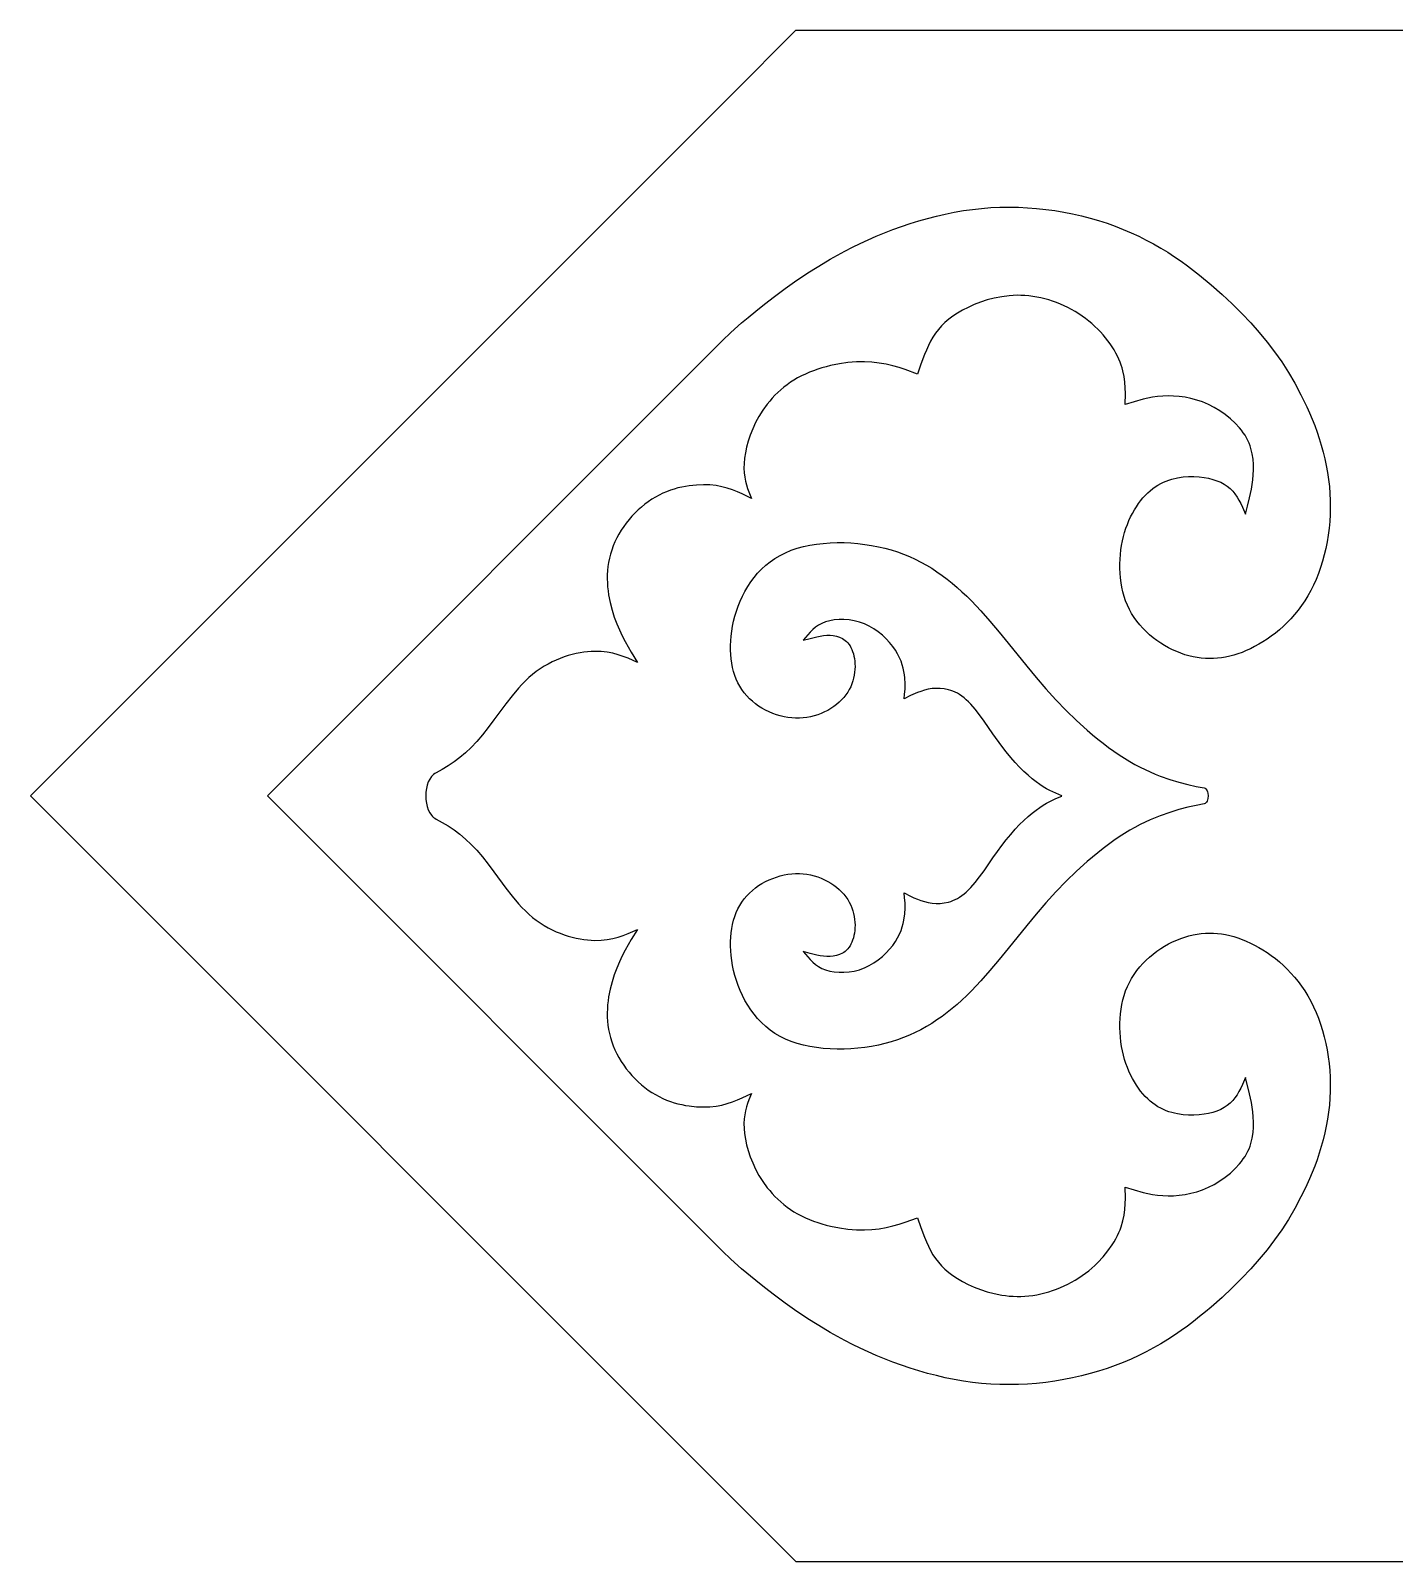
# Model space of a CAD drawing. Extents: x -205 to 205, y -43 to 43.
# Drawn here: x -204.6 to -128, y -43 to 43 of the extents above; entities that cross this region are included whole.
import ezdxf

# ---------------------------------------------------------------- set-up
doc = ezdxf.new("R2010")
doc.units = 0
doc.layers.add('LAYER_1', color=18, linetype='CONTINUOUS')

msp = doc.modelspace()

# ---------------------------------------------------------------- linework, layer by layer
at = {"layer": 'LAYER_1'}
for points in [[(-204.641, 0), (-165.237, -39.404), (-161.641, -43), (161.643, -43), (165.237, -39.406), (204.64, 0), (165.237, 39.406), (161.65, 42.993), (-161.648, 42.993), (-165.237, 39.404)], [(-181.857, -1.296), (-181.511, -1.484), (-181.173, -1.687), (-180.844, -1.908), (-180.519, -2.152), (-180.199, -2.421), (-179.881, -2.72), (-179.563, -3.053), (-179.244, -3.422), (-178.923, -3.83), (-178.599, -4.265), (-177.931, -5.173), (-177.581, -5.623), (-177.216, -6.056), (-177.027, -6.262), (-176.833, -6.46), (-176.634, -6.647), (-176.43, -6.823), (-176.22, -6.986), (-176.005, -7.137), (-175.785, -7.277), (-175.562, -7.404), (-175.337, -7.52), (-175.111, -7.625), (-174.883, -7.718), (-174.656, -7.801), (-174.43, -7.874), (-174.205, -7.936), (-173.984, -7.989), (-173.765, -8.032), (-173.552, -8.066), (-173.343, -8.09), (-173.141, -8.106), (-172.946, -8.114), (-172.578, -8.105), (-172.237, -8.068), (-171.919, -8.008), (-171.62, -7.929), (-171.337, -7.834), (-171.064, -7.727), (-170.534, -7.495), (-170.886, -8.066), (-171.06, -8.361), (-171.23, -8.667), (-171.395, -8.984), (-171.553, -9.318), (-171.702, -9.669), (-171.84, -10.041), (-171.965, -10.436), (-172.072, -10.852), (-172.156, -11.285), (-172.188, -11.507), (-172.213, -11.732), (-172.229, -11.96), (-172.236, -12.189), (-172.234, -12.419), (-172.222, -12.651), (-172.199, -12.883), (-172.164, -13.114), (-172.117, -13.345), (-172.057, -13.576), (-171.985, -13.807), (-171.9, -14.036), (-171.804, -14.261), (-171.696, -14.483), (-171.578, -14.701), (-171.449, -14.914), (-171.311, -15.122), (-171.163, -15.324), (-171.008, -15.519), (-170.844, -15.707), (-170.673, -15.888), (-170.495, -16.06), (-170.312, -16.224), (-170.122, -16.379), (-169.927, -16.523), (-169.728, -16.658), (-169.525, -16.781), (-169.319, -16.892), (-169.111, -16.993), (-168.9, -17.083), (-168.688, -17.162), (-168.476, -17.232), (-168.263, -17.292), (-168.051, -17.342), (-167.841, -17.384), (-167.633, -17.418), (-167.224, -17.46), (-166.832, -17.474), (-166.461, -17.461), (-166.116, -17.423), (-165.792, -17.362), (-165.487, -17.282), (-165.197, -17.185), (-164.92, -17.076), (-164.653, -16.958), (-164.134, -16.708), (-164.282, -17.078), (-164.351, -17.271), (-164.413, -17.472), (-164.466, -17.684), (-164.508, -17.907), (-164.538, -18.146), (-164.552, -18.4), (-164.543, -18.674), (-164.516, -18.965), (-164.469, -19.273), (-164.401, -19.593), (-164.311, -19.925), (-164.198, -20.266), (-164.061, -20.613), (-163.899, -20.963), (-163.709, -21.315), (-163.49, -21.664), (-163.241, -22.006), (-163.106, -22.174), (-162.963, -22.338), (-162.812, -22.499), (-162.654, -22.655), (-162.488, -22.807), (-162.314, -22.953), (-162.131, -23.093), (-161.941, -23.228), (-161.743, -23.355), (-161.537, -23.475), (-161.323, -23.587), (-161.102, -23.693), (-160.875, -23.79), (-160.642, -23.881), (-160.406, -23.964), (-160.166, -24.039), (-159.923, -24.107), (-159.679, -24.167), (-159.191, -24.265), (-158.707, -24.333), (-158.235, -24.372), (-157.784, -24.38), (-157.356, -24.359), (-156.95, -24.313), (-156.564, -24.244), (-156.193, -24.156), (-155.834, -24.054), (-155.486, -23.94), (-154.803, -23.694), (-154.613, -24.244), (-154.411, -24.782), (-154.302, -25.043), (-154.187, -25.295), (-154.064, -25.539), (-153.93, -25.772), (-153.786, -25.992), (-153.627, -26.2), (-153.452, -26.398), (-153.259, -26.588), (-153.047, -26.769), (-152.813, -26.944), (-152.555, -27.114), (-152.273, -27.28), (-151.959, -27.439), (-151.62, -27.591), (-151.259, -27.73), (-150.878, -27.854), (-150.481, -27.958), (-150.068, -28.039), (-149.857, -28.07), (-149.642, -28.093), (-149.426, -28.109), (-149.207, -28.117), (-148.986, -28.115), (-148.764, -28.105), (-148.541, -28.085), (-148.317, -28.056), (-148.093, -28.018), (-147.869, -27.972), (-147.645, -27.918), (-147.423, -27.855), (-147.203, -27.784), (-146.984, -27.705), (-146.768, -27.619), (-146.555, -27.525), (-146.345, -27.424), (-146.139, -27.316), (-145.937, -27.201), (-145.74, -27.079), (-145.547, -26.949), (-145.361, -26.813), (-145.179, -26.672), (-145.004, -26.524), (-144.835, -26.372), (-144.673, -26.216), (-144.369, -25.893), (-144.096, -25.558), (-143.854, -25.217), (-143.746, -25.045), (-143.647, -24.874), (-143.557, -24.702), (-143.477, -24.532), (-143.407, -24.366), (-143.346, -24.201), (-143.251, -23.874), (-143.185, -23.552), (-143.145, -23.233), (-143.124, -22.917), (-143.118, -22.604), (-143.126, -21.985), (-142.625, -22.136), (-142.115, -22.276), (-141.853, -22.337), (-141.583, -22.388), (-141.304, -22.428), (-141.014, -22.454), (-140.714, -22.465), (-140.404, -22.459), (-140.087, -22.434), (-139.765, -22.389), (-139.438, -22.324), (-139.109, -22.235), (-138.78, -22.123), (-138.452, -21.985), (-138.127, -21.82), (-137.811, -21.63), (-137.505, -21.418), (-137.216, -21.185), (-136.948, -20.935), (-136.704, -20.671), (-136.592, -20.534), (-136.489, -20.394), (-136.393, -20.253), (-136.307, -20.109), (-136.233, -19.963), (-136.168, -19.816), (-136.112, -19.668), (-136.064, -19.518), (-135.99, -19.217), (-135.944, -18.915), (-135.92, -18.615), (-135.917, -18.319), (-135.93, -18.029), (-135.956, -17.747), (-135.991, -17.482), (-136.033, -17.227), (-136.134, -16.739), (-136.374, -15.82), (-136.543, -16.219), (-136.634, -16.414), (-136.732, -16.603), (-136.839, -16.784), (-136.956, -16.955), (-137.085, -17.115), (-137.228, -17.26), (-137.388, -17.391), (-137.565, -17.508), (-137.759, -17.611), (-137.969, -17.7), (-138.195, -17.775), (-138.438, -17.835), (-138.697, -17.881), (-138.971, -17.913), (-139.261, -17.931), (-139.564, -17.931), (-139.875, -17.909), (-140.19, -17.864), (-140.349, -17.83), (-140.508, -17.789), (-140.666, -17.74), (-140.823, -17.683), (-140.979, -17.617), (-141.133, -17.542), (-141.285, -17.457), (-141.434, -17.361), (-141.58, -17.256), (-141.724, -17.14), (-141.863, -17.013), (-141.999, -16.877), (-142.131, -16.731), (-142.259, -16.576), (-142.382, -16.412), (-142.5, -16.239), (-142.612, -16.057), (-142.719, -15.867), (-142.82, -15.668), (-142.915, -15.462), (-143.004, -15.248), (-143.085, -15.027), (-143.159, -14.799), (-143.226, -14.564), (-143.281, -14.319), (-143.329, -14.068), (-143.368, -13.813), (-143.397, -13.555), (-143.417, -13.293), (-143.428, -13.03), (-143.428, -12.765), (-143.417, -12.5), (-143.395, -12.236), (-143.361, -11.973), (-143.315, -11.713), (-143.257, -11.456), (-143.186, -11.202), (-143.101, -10.954), (-143.003, -10.711), (-142.891, -10.475), (-142.764, -10.247), (-142.624, -10.026), (-142.472, -9.813), (-142.307, -9.608), (-142.132, -9.413), (-141.947, -9.226), (-141.754, -9.049), (-141.552, -8.882), (-141.344, -8.724), (-141.13, -8.577), (-140.911, -8.441), (-140.688, -8.315), (-140.461, -8.201), (-140.233, -8.098), (-140.004, -8.007), (-139.774, -7.929), (-139.542, -7.862), (-139.311, -7.808), (-139.081, -7.765), (-138.852, -7.734), (-138.623, -7.714), (-138.395, -7.706), (-138.166, -7.71), (-137.938, -7.726), (-137.71, -7.753), (-137.481, -7.791), (-137.251, -7.841), (-137.021, -7.903), (-136.79, -7.976), (-136.558, -8.06), (-136.325, -8.156), (-136.09, -8.264), (-135.854, -8.382), (-135.618, -8.512), (-135.383, -8.652), (-135.149, -8.803), (-134.917, -8.966), (-134.687, -9.139), (-134.461, -9.324), (-134.239, -9.521), (-134.022, -9.73), (-133.809, -9.95), (-133.604, -10.182), (-133.404, -10.427), (-133.213, -10.684), (-133.029, -10.953), (-132.855, -11.235), (-132.689, -11.53), (-132.537, -11.838), (-132.396, -12.158), (-132.265, -12.488), (-132.145, -12.828), (-132.037, -13.178), (-131.939, -13.536), (-131.854, -13.901), (-131.78, -14.272), (-131.719, -14.65), (-131.67, -15.032), (-131.634, -15.418), (-131.61, -15.807), (-131.6, -16.199), (-131.603, -16.592), (-131.62, -16.985), (-131.65, -17.378), (-131.695, -17.77), (-131.753, -18.16), (-131.824, -18.547), (-131.907, -18.931), (-132.001, -19.313), (-132.106, -19.69), (-132.221, -20.064), (-132.345, -20.433), (-132.478, -20.797), (-132.619, -21.156), (-132.767, -21.509), (-132.922, -21.856), (-133.083, -22.197), (-133.249, -22.53), (-133.594, -23.174), (-133.954, -23.788), (-134.332, -24.375), (-134.73, -24.941), (-135.152, -25.491), (-135.598, -26.029), (-136.072, -26.562), (-136.576, -27.094), (-137.112, -27.63), (-137.684, -28.168), (-138.293, -28.711), (-138.613, -28.981), (-138.942, -29.249), (-139.282, -29.515), (-139.631, -29.777), (-139.99, -30.035), (-140.359, -30.287), (-140.739, -30.532), (-141.129, -30.771), (-141.529, -31.001), (-141.939, -31.222), (-142.36, -31.433), (-142.792, -31.633), (-143.234, -31.822), (-143.686, -31.999), (-144.148, -32.164), (-144.62, -32.315), (-145.099, -32.454), (-145.586, -32.58), (-146.079, -32.692), (-146.579, -32.79), (-147.083, -32.874), (-147.591, -32.944), (-148.103, -32.999), (-148.617, -33.039), (-149.132, -33.063), (-149.649, -33.072), (-150.166, -33.065), (-150.682, -33.042), (-151.197, -33.002), (-151.71, -32.945), (-152.222, -32.872), (-152.73, -32.785), (-153.237, -32.683), (-153.739, -32.567), (-154.238, -32.439), (-154.731, -32.298), (-155.22, -32.146), (-155.704, -31.982), (-156.181, -31.809), (-156.651, -31.626), (-157.114, -31.434), (-157.569, -31.235), (-158.017, -31.027), (-158.455, -30.814), (-158.883, -30.594), (-159.302, -30.368), (-159.709, -30.138), (-160.106, -29.904), (-160.865, -29.431), (-161.577, -28.958), (-162.237, -28.492), (-162.843, -28.043), (-163.393, -27.619), (-163.883, -27.229), (-164.682, -26.565), (-165.288, -26.029), (-165.765, -25.577), (-166.177, -25.167), (-191.322, 0.004), (-166.177, 25.174), (-165.765, 25.584), (-165.288, 26.036), (-164.682, 26.572), (-164.31, 26.885), (-163.883, 27.236), (-163.393, 27.626), (-162.843, 28.05), (-162.237, 28.499), (-161.577, 28.965), (-160.865, 29.439), (-160.106, 29.911), (-159.709, 30.145), (-159.302, 30.375), (-158.883, 30.601), (-158.455, 30.821), (-158.017, 31.034), (-157.569, 31.242), (-157.114, 31.441), (-156.651, 31.633), (-156.181, 31.816), (-155.704, 31.989), (-155.22, 32.153), (-154.731, 32.305), (-154.238, 32.446), (-153.739, 32.574), (-153.237, 32.69), (-152.73, 32.792), (-152.222, 32.879), (-151.71, 32.952), (-151.197, 33.009), (-150.682, 33.049), (-150.166, 33.072), (-149.649, 33.079), (-149.132, 33.07), (-148.617, 33.046), (-148.103, 33.006), (-147.591, 32.951), (-147.083, 32.881), (-146.579, 32.797), (-146.079, 32.699), (-145.586, 32.587), (-145.099, 32.461), (-144.62, 32.322), (-144.148, 32.171), (-143.686, 32.006), (-143.234, 31.829), (-142.792, 31.64), (-142.36, 31.44), (-141.939, 31.229), (-141.529, 31.008), (-141.129, 30.778), (-140.739, 30.539), (-140.359, 30.294), (-139.99, 30.042), (-139.631, 29.784), (-139.282, 29.522), (-138.942, 29.256), (-138.293, 28.718), (-137.684, 28.175), (-137.112, 27.637), (-136.576, 27.101), (-136.072, 26.569), (-135.598, 26.036), (-135.152, 25.498), (-134.73, 24.948), (-134.332, 24.382), (-133.954, 23.795), (-133.594, 23.182), (-133.249, 22.537), (-133.083, 22.204), (-132.922, 21.863), (-132.767, 21.516), (-132.619, 21.163), (-132.478, 20.804), (-132.345, 20.44), (-132.221, 20.071), (-132.106, 19.697), (-132.001, 19.32), (-131.907, 18.938), (-131.824, 18.554), (-131.753, 18.167), (-131.695, 17.777), (-131.65, 17.385), (-131.62, 16.992), (-131.603, 16.599), (-131.6, 16.206), (-131.61, 15.814), (-131.634, 15.425), (-131.67, 15.039), (-131.719, 14.657), (-131.78, 14.279), (-131.854, 13.908), (-131.939, 13.543), (-132.037, 13.185), (-132.145, 12.835), (-132.265, 12.495), (-132.396, 12.165), (-132.537, 11.845), (-132.689, 11.537), (-132.855, 11.242), (-133.029, 10.96), (-133.213, 10.691), (-133.404, 10.434), (-133.604, 10.189), (-133.809, 9.957), (-134.022, 9.737), (-134.239, 9.528), (-134.461, 9.331), (-134.687, 9.146), (-134.917, 8.973), (-135.149, 8.81), (-135.383, 8.659), (-135.618, 8.519), (-135.854, 8.389), (-136.09, 8.271), (-136.325, 8.163), (-136.558, 8.067), (-136.79, 7.983), (-137.021, 7.91), (-137.251, 7.848), (-137.481, 7.798), (-137.71, 7.76), (-137.938, 7.733), (-138.166, 7.717), (-138.395, 7.713), (-138.623, 7.721), (-138.852, 7.741), (-139.081, 7.772), (-139.311, 7.815), (-139.542, 7.869), (-139.774, 7.936), (-140.004, 8.014), (-140.233, 8.105), (-140.461, 8.208), (-140.688, 8.322), (-140.911, 8.448), (-141.13, 8.584), (-141.344, 8.731), (-141.552, 8.889), (-141.754, 9.056), (-141.947, 9.233), (-142.132, 9.42), (-142.307, 9.616), (-142.472, 9.82), (-142.624, 10.033), (-142.764, 10.254), (-142.891, 10.482), (-143.003, 10.718), (-143.101, 10.961), (-143.186, 11.209), (-143.257, 11.463), (-143.315, 11.72), (-143.361, 11.98), (-143.395, 12.243), (-143.417, 12.507), (-143.428, 12.772), (-143.428, 13.037), (-143.417, 13.3), (-143.397, 13.562), (-143.368, 13.82), (-143.329, 14.075), (-143.281, 14.326), (-143.226, 14.571), (-143.159, 14.806), (-143.085, 15.034), (-143.004, 15.255), (-142.915, 15.469), (-142.82, 15.675), (-142.719, 15.874), (-142.612, 16.064), (-142.5, 16.246), (-142.382, 16.419), (-142.259, 16.583), (-142.131, 16.739), (-141.999, 16.884), (-141.863, 17.02), (-141.724, 17.147), (-141.58, 17.263), (-141.434, 17.369), (-141.285, 17.464), (-141.133, 17.549), (-140.979, 17.624), (-140.823, 17.69), (-140.666, 17.748), (-140.508, 17.796), (-140.19, 17.871), (-139.875, 17.917), (-139.564, 17.938), (-139.261, 17.938), (-138.971, 17.92), (-138.697, 17.888), (-138.438, 17.842), (-138.195, 17.782), (-137.969, 17.707), (-137.759, 17.618), (-137.565, 17.515), (-137.388, 17.398), (-137.228, 17.267), (-137.085, 17.122), (-136.956, 16.962), (-136.839, 16.791), (-136.732, 16.61), (-136.634, 16.421), (-136.543, 16.226), (-136.374, 15.827), (-136.25, 16.281), (-136.134, 16.746), (-136.033, 17.234), (-135.991, 17.489), (-135.956, 17.754), (-135.93, 18.036), (-135.917, 18.326), (-135.92, 18.622), (-135.944, 18.922), (-135.99, 19.224), (-136.064, 19.525), (-136.112, 19.675), (-136.168, 19.823), (-136.233, 19.971), (-136.307, 20.116), (-136.393, 20.26), (-136.489, 20.401), (-136.592, 20.541), (-136.704, 20.678), (-136.948, 20.942), (-137.216, 21.192), (-137.505, 21.425), (-137.811, 21.637), (-138.127, 21.828), (-138.452, 21.992), (-138.78, 22.13), (-139.109, 22.242), (-139.438, 22.331), (-139.765, 22.397), (-140.087, 22.441), (-140.404, 22.466), (-140.714, 22.472), (-141.014, 22.461), (-141.304, 22.435), (-141.583, 22.395), (-141.853, 22.344), (-142.115, 22.283), (-142.625, 22.143), (-143.126, 21.992), (-143.118, 22.611), (-143.124, 22.924), (-143.145, 23.24), (-143.185, 23.559), (-143.251, 23.881), (-143.294, 24.044), (-143.346, 24.208), (-143.407, 24.373), (-143.477, 24.539), (-143.557, 24.709), (-143.647, 24.881), (-143.746, 25.052), (-143.854, 25.224), (-143.971, 25.395), (-144.096, 25.565), (-144.369, 25.9), (-144.518, 26.063), (-144.673, 26.223), (-144.835, 26.379), (-145.004, 26.531), (-145.179, 26.679), (-145.361, 26.82), (-145.547, 26.956), (-145.74, 27.086), (-145.937, 27.208), (-146.139, 27.323), (-146.345, 27.431), (-146.555, 27.532), (-146.768, 27.626), (-146.984, 27.713), (-147.203, 27.791), (-147.423, 27.862), (-147.645, 27.925), (-147.869, 27.979), (-148.093, 28.025), (-148.317, 28.063), (-148.541, 28.092), (-148.764, 28.112), (-148.986, 28.122), (-149.207, 28.124), (-149.426, 28.116), (-149.642, 28.101), (-150.068, 28.046), (-150.481, 27.965), (-150.878, 27.861), (-151.259, 27.737), (-151.62, 27.598), (-151.959, 27.446), (-152.273, 27.287), (-152.555, 27.121), (-152.813, 26.951), (-153.047, 26.776), (-153.259, 26.595), (-153.452, 26.405), (-153.627, 26.207), (-153.786, 25.999), (-153.93, 25.779), (-154.064, 25.546), (-154.187, 25.302), (-154.302, 25.05), (-154.411, 24.789), (-154.613, 24.251), (-154.803, 23.701), (-155.486, 23.947), (-155.834, 24.061), (-156.193, 24.163), (-156.564, 24.251), (-156.95, 24.32), (-157.356, 24.366), (-157.784, 24.387), (-158.235, 24.379), (-158.707, 24.34), (-159.191, 24.272), (-159.679, 24.174), (-159.923, 24.114), (-160.166, 24.046), (-160.406, 23.971), (-160.642, 23.888), (-160.875, 23.798), (-161.102, 23.7), (-161.323, 23.594), (-161.537, 23.482), (-161.743, 23.362), (-161.941, 23.235), (-162.131, 23.1), (-162.314, 22.96), (-162.488, 22.814), (-162.654, 22.662), (-162.812, 22.506), (-162.963, 22.345), (-163.106, 22.181), (-163.241, 22.013), (-163.49, 21.671), (-163.709, 21.322), (-163.899, 20.97), (-164.061, 20.62), (-164.198, 20.273), (-164.311, 19.932), (-164.401, 19.601), (-164.469, 19.28), (-164.516, 18.972), (-164.543, 18.681), (-164.552, 18.407), (-164.538, 18.153), (-164.508, 17.914), (-164.466, 17.691), (-164.413, 17.479), (-164.351, 17.278), (-164.282, 17.085), (-164.134, 16.715), (-164.653, 16.965), (-164.92, 17.083), (-165.197, 17.192), (-165.487, 17.289), (-165.792, 17.369), (-166.116, 17.43), (-166.461, 17.468), (-166.832, 17.481), (-167.224, 17.467), (-167.633, 17.425), (-167.841, 17.391), (-168.051, 17.349), (-168.263, 17.299), (-168.476, 17.239), (-168.688, 17.169), (-168.9, 17.09), (-169.111, 17), (-169.319, 16.899), (-169.525, 16.788), (-169.728, 16.665), (-169.927, 16.53), (-170.122, 16.386), (-170.312, 16.231), (-170.495, 16.067), (-170.673, 15.895), (-170.844, 15.714), (-171.008, 15.526), (-171.163, 15.331), (-171.311, 15.129), (-171.449, 14.921), (-171.578, 14.708), (-171.696, 14.491), (-171.804, 14.268), (-171.9, 14.043), (-171.985, 13.814), (-172.057, 13.583), (-172.117, 13.353), (-172.164, 13.121), (-172.199, 12.89), (-172.222, 12.658), (-172.234, 12.426), (-172.236, 12.196), (-172.229, 11.967), (-172.213, 11.739), (-172.188, 11.514), (-172.156, 11.292), (-172.072, 10.859), (-171.965, 10.443), (-171.84, 10.048), (-171.702, 9.676), (-171.553, 9.325), (-171.395, 8.992), (-171.23, 8.674), (-170.886, 8.073), (-170.534, 7.502), (-171.064, 7.734), (-171.337, 7.841), (-171.62, 7.936), (-171.919, 8.015), (-172.237, 8.075), (-172.578, 8.112), (-172.758, 8.12), (-172.946, 8.121), (-173.141, 8.113), (-173.343, 8.098), (-173.552, 8.073), (-173.765, 8.039), (-173.984, 7.996), (-174.205, 7.944), (-174.43, 7.881), (-174.656, 7.808), (-174.883, 7.725), (-175.111, 7.632), (-175.337, 7.527), (-175.562, 7.411), (-175.785, 7.284), (-176.005, 7.144), (-176.22, 6.993), (-176.43, 6.83), (-176.634, 6.654), (-176.833, 6.467), (-177.027, 6.269), (-177.216, 6.063), (-177.581, 5.63), (-177.931, 5.18), (-178.599, 4.272), (-178.923, 3.837), (-179.244, 3.429), (-179.563, 3.06), (-179.881, 2.727), (-180.199, 2.428), (-180.519, 2.159), (-180.844, 1.915), (-181.173, 1.694), (-181.511, 1.491), (-181.857, 1.304), (-181.927, 1.262), (-181.992, 1.213), (-182.053, 1.157), (-182.11, 1.094), (-182.209, 0.95), (-182.29, 0.785), (-182.353, 0.604), (-182.398, 0.411), (-182.425, 0.209), (-182.434, 0.004), (-182.425, -0.202), (-182.398, -0.404), (-182.353, -0.597), (-182.29, -0.778), (-182.209, -0.943), (-182.11, -1.087), (-182.053, -1.15), (-181.992, -1.206), (-181.927, -1.255)], [(-138.687, -0.442), (-139.134, -0.531), (-139.607, -0.637), (-140.104, -0.766), (-140.623, -0.923), (-141.162, -1.112), (-141.438, -1.221), (-141.718, -1.34), (-142.002, -1.47), (-142.29, -1.612), (-142.581, -1.765), (-142.875, -1.931), (-143.171, -2.11), (-143.468, -2.302), (-143.767, -2.507), (-144.067, -2.723), (-144.367, -2.949), (-144.667, -3.187), (-144.967, -3.434), (-145.265, -3.69), (-145.859, -4.228), (-146.445, -4.797), (-147.021, -5.39), (-147.582, -6.004), (-148.128, -6.638), (-148.661, -7.282), (-149.702, -8.568), (-150.216, -9.197), (-150.73, -9.807), (-151.246, -10.392), (-151.507, -10.672), (-151.77, -10.944), (-152.035, -11.209), (-152.303, -11.465), (-152.574, -11.71), (-152.85, -11.945), (-153.129, -12.17), (-153.414, -12.384), (-153.703, -12.587), (-153.999, -12.779), (-154.3, -12.961), (-154.609, -13.131), (-154.925, -13.29), (-155.248, -13.437), (-155.58, -13.573), (-155.92, -13.697), (-156.27, -13.81), (-156.629, -13.91), (-156.998, -13.995), (-157.375, -14.067), (-157.758, -14.126), (-158.146, -14.172), (-158.537, -14.204), (-158.929, -14.221), (-159.32, -14.224), (-159.709, -14.212), (-160.094, -14.183), (-160.473, -14.139), (-160.844, -14.078), (-161.206, -14), (-161.557, -13.905), (-161.895, -13.791), (-162.218, -13.659), (-162.525, -13.509), (-162.811, -13.34), (-163.08, -13.153), (-163.331, -12.951), (-163.566, -12.735), (-163.784, -12.505), (-163.985, -12.264), (-164.171, -12.013), (-164.341, -11.753), (-164.496, -11.486), (-164.637, -11.212), (-164.763, -10.934), (-164.875, -10.653), (-164.973, -10.369), (-165.058, -10.086), (-165.13, -9.803), (-165.189, -9.522), (-165.237, -9.244), (-165.272, -8.972), (-165.296, -8.704), (-165.308, -8.441), (-165.309, -8.183), (-165.297, -7.931), (-165.274, -7.686), (-165.239, -7.446), (-165.192, -7.213), (-165.134, -6.986), (-165.064, -6.767), (-164.982, -6.555), (-164.888, -6.35), (-164.783, -6.153), (-164.665, -5.964), (-164.536, -5.784), (-164.395, -5.616), (-164.243, -5.457), (-164.08, -5.308), (-163.908, -5.168), (-163.728, -5.039), (-163.539, -4.92), (-163.344, -4.812), (-163.143, -4.715), (-162.938, -4.629), (-162.728, -4.554), (-162.515, -4.491), (-162.3, -4.44), (-162.083, -4.402), (-161.866, -4.375), (-161.65, -4.362), (-161.435, -4.362), (-161.223, -4.375), (-161.013, -4.401), (-160.807, -4.44), (-160.605, -4.49), (-160.407, -4.552), (-160.214, -4.625), (-160.028, -4.709), (-159.847, -4.801), (-159.675, -4.903), (-159.51, -5.013), (-159.353, -5.132), (-159.206, -5.257), (-159.069, -5.389), (-158.942, -5.527), (-158.827, -5.67), (-158.723, -5.819), (-158.632, -5.972), (-158.554, -6.128), (-158.487, -6.288), (-158.432, -6.45), (-158.388, -6.612), (-158.354, -6.775), (-158.33, -6.938), (-158.316, -7.098), (-158.311, -7.256), (-158.314, -7.411), (-158.326, -7.561), (-158.345, -7.706), (-158.371, -7.845), (-158.404, -7.977), (-158.443, -8.101), (-158.487, -8.215), (-158.537, -8.323), (-158.592, -8.422), (-158.652, -8.512), (-158.716, -8.593), (-158.785, -8.665), (-158.857, -8.73), (-158.932, -8.787), (-159.011, -8.837), (-159.176, -8.916), (-159.35, -8.971), (-159.529, -9.004), (-159.711, -9.018), (-159.894, -9.017), (-160.08, -9.002), (-160.268, -8.975), (-160.458, -8.939), (-160.839, -8.845), (-161.218, -8.735), (-160.964, -9.045), (-160.829, -9.193), (-160.685, -9.334), (-160.529, -9.465), (-160.359, -9.583), (-160.171, -9.686), (-159.963, -9.771), (-159.731, -9.838), (-159.479, -9.884), (-159.21, -9.908), (-158.93, -9.909), (-158.643, -9.886), (-158.353, -9.836), (-158.065, -9.76), (-157.923, -9.712), (-157.784, -9.655), (-157.512, -9.529), (-157.253, -9.378), (-157.006, -9.206), (-156.775, -9.018), (-156.561, -8.818), (-156.366, -8.609), (-156.193, -8.395), (-156.042, -8.18), (-155.915, -7.968), (-155.81, -7.76), (-155.723, -7.556), (-155.654, -7.357), (-155.6, -7.164), (-155.558, -6.976), (-155.505, -6.622), (-155.492, -6.298), (-155.499, -5.999), (-155.522, -5.718), (-155.556, -5.449), (-155.188, -5.633), (-154.999, -5.719), (-154.806, -5.798), (-154.609, -5.869), (-154.406, -5.931), (-154.197, -5.982), (-153.981, -6.02), (-153.758, -6.037), (-153.527, -6.036), (-153.291, -6.012), (-153.05, -5.961), (-152.928, -5.924), (-152.805, -5.879), (-152.681, -5.824), (-152.557, -5.76), (-152.432, -5.686), (-152.307, -5.602), (-152.181, -5.506), (-152.056, -5.399), (-151.93, -5.28), (-151.805, -5.15), (-151.555, -4.861), (-151.306, -4.541), (-151.058, -4.199), (-150.561, -3.484), (-150.311, -3.128), (-150.061, -2.785), (-149.81, -2.462), (-149.558, -2.159), (-149.308, -1.875), (-149.06, -1.613), (-148.818, -1.373), (-148.582, -1.156), (-148.354, -0.962), (-148.136, -0.793), (-147.928, -0.641), (-147.731, -0.512), (-147.544, -0.401), (-147.364, -0.305), (-147.022, -0.145), (-146.693, -0.006), (-146.706, 0.004), (-146.693, 0.013), (-147.022, 0.153), (-147.364, 0.312), (-147.544, 0.408), (-147.731, 0.519), (-147.928, 0.649), (-148.136, 0.8), (-148.354, 0.969), (-148.582, 1.163), (-148.818, 1.38), (-149.06, 1.62), (-149.308, 1.882), (-149.558, 2.166), (-149.81, 2.469), (-150.061, 2.792), (-150.561, 3.491), (-151.058, 4.206), (-151.306, 4.548), (-151.555, 4.868), (-151.805, 5.157), (-151.93, 5.287), (-152.056, 5.406), (-152.181, 5.513), (-152.307, 5.609), (-152.432, 5.693), (-152.557, 5.767), (-152.681, 5.831), (-152.805, 5.886), (-152.928, 5.931), (-153.05, 5.968), (-153.291, 6.019), (-153.527, 6.043), (-153.758, 6.044), (-153.981, 6.027), (-154.197, 5.989), (-154.406, 5.938), (-154.609, 5.876), (-154.806, 5.805), (-155.188, 5.64), (-155.556, 5.456), (-155.522, 5.725), (-155.499, 6.006), (-155.492, 6.305), (-155.505, 6.629), (-155.527, 6.803), (-155.558, 6.983), (-155.6, 7.171), (-155.654, 7.364), (-155.723, 7.563), (-155.81, 7.767), (-155.915, 7.975), (-156.042, 8.187), (-156.193, 8.402), (-156.366, 8.616), (-156.561, 8.825), (-156.775, 9.025), (-157.006, 9.213), (-157.253, 9.385), (-157.512, 9.536), (-157.784, 9.663), (-158.065, 9.767), (-158.353, 9.844), (-158.643, 9.893), (-158.93, 9.916), (-159.21, 9.915), (-159.479, 9.891), (-159.731, 9.845), (-159.963, 9.778), (-160.171, 9.693), (-160.359, 9.59), (-160.529, 9.472), (-160.685, 9.341), (-160.829, 9.2), (-160.964, 9.052), (-161.218, 8.742), (-160.839, 8.852), (-160.458, 8.946), (-160.268, 8.982), (-160.08, 9.009), (-159.894, 9.024), (-159.711, 9.025), (-159.529, 9.011), (-159.35, 8.978), (-159.176, 8.923), (-159.011, 8.844), (-158.932, 8.794), (-158.857, 8.737), (-158.785, 8.672), (-158.716, 8.6), (-158.652, 8.519), (-158.592, 8.429), (-158.537, 8.33), (-158.487, 8.222), (-158.443, 8.108), (-158.404, 7.984), (-158.371, 7.852), (-158.345, 7.713), (-158.326, 7.568), (-158.314, 7.418), (-158.311, 7.264), (-158.316, 7.105), (-158.33, 6.945), (-158.354, 6.782), (-158.388, 6.619), (-158.432, 6.457), (-158.487, 6.295), (-158.554, 6.135), (-158.632, 5.979), (-158.723, 5.826), (-158.827, 5.677), (-158.942, 5.534), (-159.069, 5.396), (-159.206, 5.264), (-159.353, 5.139), (-159.51, 5.02), (-159.675, 4.91), (-159.847, 4.808), (-160.028, 4.716), (-160.214, 4.632), (-160.407, 4.56), (-160.605, 4.497), (-160.807, 4.447), (-161.013, 4.408), (-161.223, 4.382), (-161.435, 4.369), (-161.65, 4.369), (-161.866, 4.383), (-162.083, 4.409), (-162.3, 4.447), (-162.515, 4.498), (-162.728, 4.561), (-162.938, 4.636), (-163.143, 4.722), (-163.344, 4.819), (-163.539, 4.927), (-163.728, 5.046), (-163.908, 5.175), (-164.08, 5.315), (-164.243, 5.464), (-164.395, 5.623), (-164.536, 5.791), (-164.665, 5.971), (-164.783, 6.16), (-164.888, 6.357), (-164.982, 6.562), (-165.064, 6.774), (-165.134, 6.993), (-165.192, 7.22), (-165.239, 7.453), (-165.274, 7.693), (-165.297, 7.938), (-165.309, 8.19), (-165.308, 8.448), (-165.296, 8.711), (-165.272, 8.979), (-165.237, 9.251), (-165.189, 9.529), (-165.13, 9.81), (-165.058, 10.093), (-164.973, 10.376), (-164.875, 10.66), (-164.763, 10.941), (-164.637, 11.219), (-164.496, 11.493), (-164.341, 11.76), (-164.171, 12.02), (-163.985, 12.271), (-163.784, 12.512), (-163.566, 12.742), (-163.331, 12.958), (-163.08, 13.16), (-162.811, 13.347), (-162.525, 13.516), (-162.218, 13.666), (-161.895, 13.798), (-161.557, 13.912), (-161.206, 14.007), (-160.844, 14.085), (-160.473, 14.146), (-160.094, 14.19), (-159.709, 14.219), (-159.32, 14.231), (-158.929, 14.229), (-158.537, 14.211), (-158.146, 14.179), (-157.758, 14.133), (-157.375, 14.074), (-156.998, 14.002), (-156.629, 13.917), (-156.27, 13.817), (-155.92, 13.704), (-155.58, 13.58), (-155.248, 13.444), (-154.925, 13.297), (-154.609, 13.138), (-154.3, 12.968), (-153.999, 12.786), (-153.703, 12.594), (-153.414, 12.391), (-153.129, 12.177), (-152.85, 11.952), (-152.574, 11.717), (-152.303, 11.472), (-152.035, 11.216), (-151.77, 10.951), (-151.246, 10.399), (-150.73, 9.814), (-150.216, 9.204), (-149.702, 8.575), (-148.661, 7.289), (-148.128, 6.645), (-147.582, 6.011), (-147.021, 5.397), (-146.445, 4.804), (-145.859, 4.235), (-145.265, 3.697), (-144.967, 3.441), (-144.667, 3.194), (-144.367, 2.956), (-144.067, 2.73), (-143.767, 2.514), (-143.468, 2.31), (-143.171, 2.117), (-142.875, 1.938), (-142.581, 1.772), (-142.29, 1.619), (-142.002, 1.477), (-141.718, 1.347), (-141.438, 1.228), (-141.162, 1.119), (-140.623, 0.93), (-140.104, 0.773), (-139.607, 0.644), (-139.134, 0.538), (-138.687, 0.449), (-138.635, 0.43), (-138.591, 0.397), (-138.553, 0.351), (-138.523, 0.294), (-138.499, 0.229), (-138.482, 0.157), (-138.468, 0.004), (-138.482, -0.15), (-138.499, -0.222), (-138.523, -0.287), (-138.553, -0.344), (-138.591, -0.39), (-138.635, -0.423)]]:
    msp.add_lwpolyline(points, close=True, dxfattribs=at)

doc.saveas('drawing.dxf')
